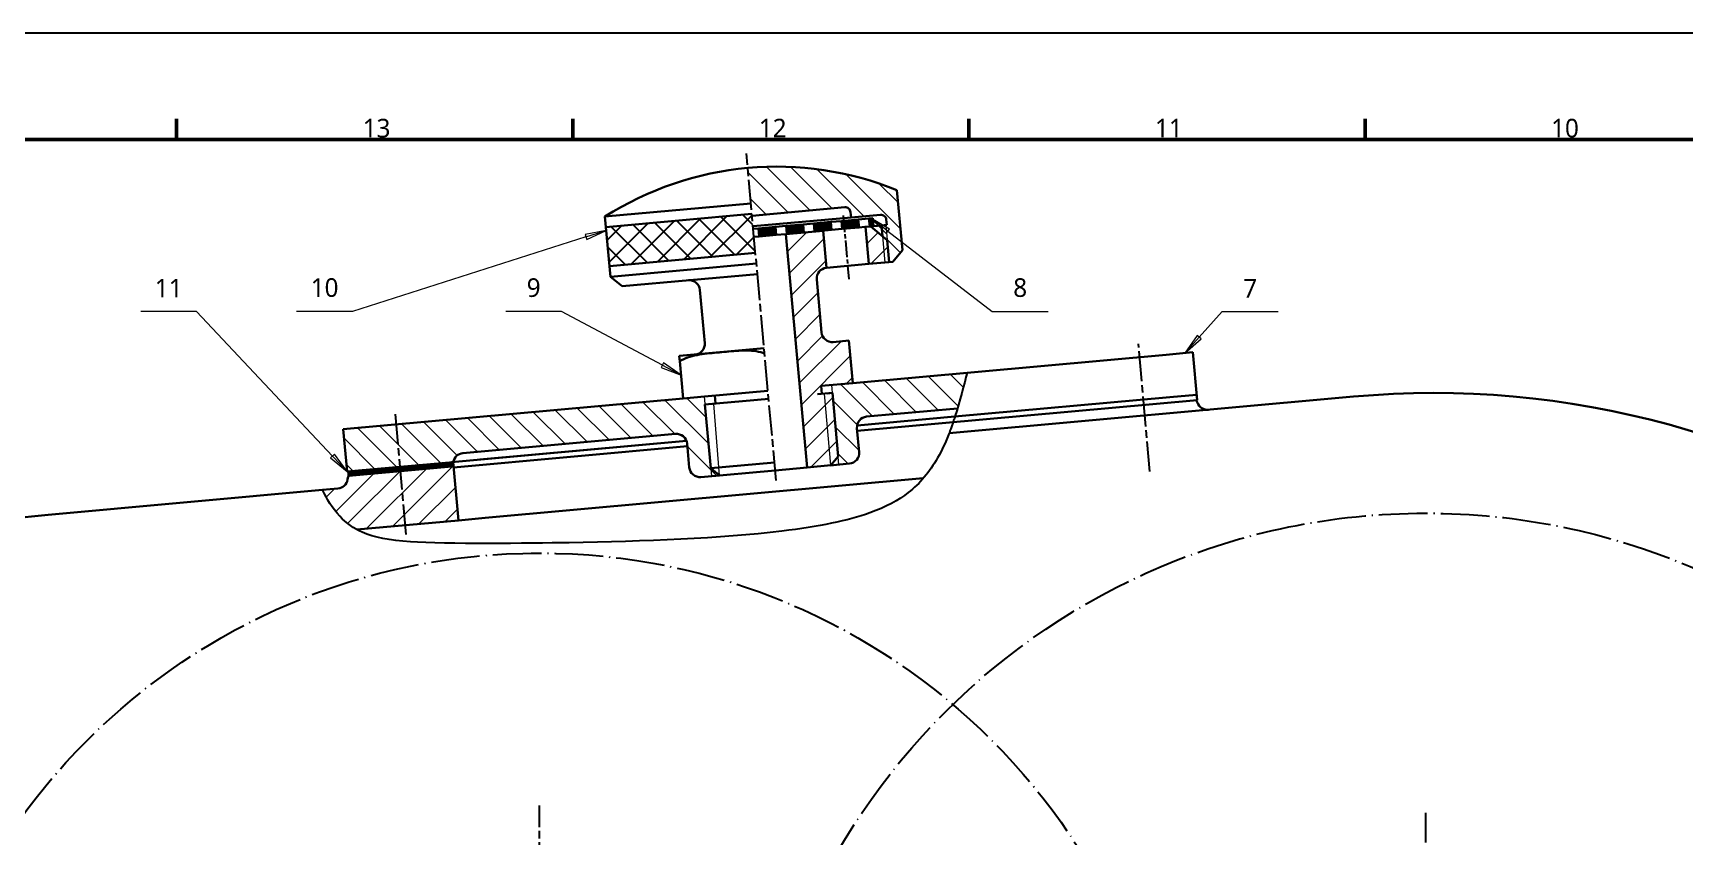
# Model space of a CAD drawing. Header units: millimetres. Extents: x -89 to 1313, y -72 to 900.
# Drawn here: x 196 to 505.9, y 690.1 to 841 of the extents above; entities that cross this region are included whole.
import ezdxf

# ---------------------------------------------------------------- set-up
doc = ezdxf.new("R2010")
doc.units = ezdxf.units.MM
doc.linetypes.add('CHAIN', pattern=[0.3543, 0.2362, -0.0295, 0.0591, -0.0295])
doc.linetypes.add('LONG_DASH_DOTTED', pattern=[0.6004, 0.4724, -0.0591, 0.0098, -0.0591])
for name, color, linetype, lineweight in [('中心线 (ISO)', 7, 'CHAIN', 25), ('剖面线 (ISO)', 7, 'Continuous', 18), ('可见 (ISO)', 7, 'Continuous', 30), ('可见窄的 (ISO)', 7, 'Continuous', 9), ('图框 (ISO)', 7, 'Continuous', 50), ('折线 (ISO)', 7, 'Continuous', 25), ('符号 (ISO)', 7, 'Continuous', 9), ('草图几何图元 (ISO)', 7, 'Continuous', 25)]:
    doc.layers.add(name, color=color, linetype=linetype, lineweight=lineweight)
doc.styles.add('注释文本 (ISO)', font='Microsoft YaHei.ttf')
pattern_1 = [(45, (0, 0), (-2.245064, 2.245064), [])]
pattern_2 = [(135, (0, 0), (-2.245064, -2.245064), [])]

# ---------------------------------------------------------------- blocks, each defined once
blk = doc.blocks.new('图框 默认图框')
at = {"layer": '图框 (ISO)'}
for p, q in [((222.94, 821), (222.94, 824.9)), ((297.25, 821), (297.25, 824.9)), ((371.56, 821), (371.56, 824.9)), ((445.88, 821), (445.88, 824.9))]:
    blk.add_line(p, q, dxfattribs=at)
at = {"layer": '图框 (ISO)', "flags": 128}
blk.add_lwpolyline([(20, 20), (20, 821), (1169, 821), (1169, 20), (20, 20)], dxfattribs=at)
at = {"layer": '图框 (ISO)', "char_height": 3.5, "attachment_point": 7, "style": '注释文本 (ISO)'}
for s, insert in [('13', (257.83, 821.34)), ('12', (332.14, 821.4)), ('11', (406.46, 821.4)), ('10', (480.77, 821.34))]:
    blk.add_mtext(s, dxfattribs=dict(at, insert=insert))
blk = doc.blocks.new('引出序号4')
at = {"layer": '符号 (ISO)'}
for p, q in [((299.71, 802.72), (255.94, 788.69)), ((303.52, 803.95), (299.56, 803.2)), ((299.56, 803.2), (299.87, 802.25)), ((299.71, 802.72), (303.52, 803.95)), ((299.87, 802.25), (303.52, 803.95)), ((255.94, 788.69), (245.44, 788.69))]:
    blk.add_line(p, q, dxfattribs=at)
at = {"layer": '符号 (ISO)', "flags": 128}
blk.add_lwpolyline([(299.87, 802.25), (303.52, 803.95), (299.56, 803.2), (299.87, 802.25)], dxfattribs=at)
at = {"layer": '符号 (ISO)'}
blk.add_solid([(299.87, 802.25), (303.52, 803.95), (299.56, 803.2), (299.87, 802.25)], dxfattribs=at)
at = {"layer": '符号 (ISO)', "insert": (250.69, 793.19), "char_height": 3.5, "attachment_point": 5, "style": '注释文本 (ISO)'}
blk.add_mtext('10', dxfattribs=at)
blk = doc.blocks.new('引出序号10')
at = {"layer": '符号 (ISO)'}
for p, q in [((356.33, 803.77), (353.16, 806.21)), ((356.64, 804.17), (353.16, 806.21)), ((353.16, 806.21), (356.03, 803.37)), ((356.03, 803.37), (356.64, 804.17)), ((356.33, 803.77), (375.93, 788.69)), ((375.93, 788.69), (386.43, 788.69))]:
    blk.add_line(p, q, dxfattribs=at)
at = {"layer": '符号 (ISO)', "flags": 128}
blk.add_lwpolyline([(356.64, 804.17), (353.16, 806.21), (356.03, 803.37), (356.64, 804.17)], dxfattribs=at)
at = {"layer": '符号 (ISO)'}
blk.add_solid([(356.64, 804.17), (353.16, 806.21), (356.03, 803.37), (356.64, 804.17)], dxfattribs=at)
at = {"layer": '符号 (ISO)', "insert": (381.18, 793.18), "char_height": 3.5, "attachment_point": 5, "style": '注释文本 (ISO)'}
blk.add_mtext('8', dxfattribs=at)
blk = doc.blocks.new('引出序号13')
at = {"layer": '符号 (ISO)'}
for p, q in [((295.16, 788.69), (284.66, 788.69)), ((314.05, 778.64), (295.16, 788.69)), ((314.29, 779.08), (313.82, 778.2)), ((313.82, 778.2), (317.58, 776.76)), ((314.05, 778.64), (317.58, 776.76)), ((317.58, 776.76), (314.29, 779.08))]:
    blk.add_line(p, q, dxfattribs=at)
at = {"layer": '符号 (ISO)', "flags": 128}
blk.add_lwpolyline([(313.82, 778.2), (317.58, 776.76), (314.29, 779.08), (313.82, 778.2)], dxfattribs=at)
at = {"layer": '符号 (ISO)'}
blk.add_solid([(313.82, 778.2), (317.58, 776.76), (314.29, 779.08), (313.82, 778.2)], dxfattribs=at)
at = {"layer": '符号 (ISO)', "insert": (289.91, 793.18), "char_height": 3.5, "attachment_point": 5, "style": '注释文本 (ISO)'}
blk.add_mtext('9', dxfattribs=at)
blk = doc.blocks.new('引出序号20')
at = {"layer": '符号 (ISO)'}
for p, q in [((414.75, 783.9), (419.06, 788.71)), ((419.06, 788.71), (429.56, 788.71)), ((414.38, 784.23), (412.08, 780.92)), ((415.12, 783.57), (414.38, 784.23)), ((414.75, 783.9), (412.08, 780.92)), ((412.08, 780.92), (415.12, 783.57))]:
    blk.add_line(p, q, dxfattribs=at)
at = {"layer": '符号 (ISO)', "flags": 128}
blk.add_lwpolyline([(414.38, 784.23), (412.08, 780.92), (415.12, 783.57), (414.38, 784.23)], dxfattribs=at)
at = {"layer": '符号 (ISO)'}
blk.add_solid([(414.38, 784.23), (412.08, 780.92), (415.12, 783.57), (414.38, 784.23)], dxfattribs=at)
at = {"layer": '符号 (ISO)', "insert": (424.31, 793.08), "char_height": 3.5, "attachment_point": 5, "style": '注释文本 (ISO)'}
blk.add_mtext('7', dxfattribs=at)
blk = doc.blocks.new('引出序号45')
at = {"layer": '符号 (ISO)'}
for p, q in [((226.69, 788.69), (216.19, 788.69)), ((252.17, 761.56), (226.69, 788.69)), ((252.54, 761.91), (251.81, 761.22)), ((251.81, 761.22), (254.91, 758.65)), ((252.17, 761.56), (254.91, 758.65)), ((254.91, 758.65), (252.54, 761.91))]:
    blk.add_line(p, q, dxfattribs=at)
at = {"layer": '符号 (ISO)', "flags": 128}
blk.add_lwpolyline([(251.81, 761.22), (254.91, 758.65), (252.54, 761.91), (251.81, 761.22)], dxfattribs=at)
at = {"layer": '符号 (ISO)'}
blk.add_solid([(251.81, 761.22), (254.91, 758.65), (252.54, 761.91), (251.81, 761.22)], dxfattribs=at)
at = {"layer": '符号 (ISO)', "insert": (221.44, 793.1), "char_height": 3.5, "attachment_point": 5, "style": '注释文本 (ISO)'}
blk.add_mtext('11', dxfattribs=at)

msp = doc.modelspace()

# ---------------------------------------------------------------- hatches: boundary and pattern name
h = msp.add_hatch()
h.set_pattern_fill('ANSI37', color=256)
h.paths.add_polyline_path([(330.8569, 807.0263), (303.4691, 804.545), (303.5234, 803.9451), (303.5235, 803.9451), (303.5234, 803.9451), (304.1301, 797.2481), (331.518, 799.7293)])
edge = h.paths.add_edge_path()
edge.add_spline(control_points=[(953.0609, 804.5369), (952.9856, 804.5369), (952.9103, 804.5369), (950.0213, 804.539), (947.2115, 804.5801), (941.852, 804.7367), (939.3032, 804.8521), (934.6917, 805.1479), (932.6307, 805.328), (930.0019, 805.6414), (929.1947, 805.7549), (927.758, 805.9974), (927.1298, 806.1255), (926.3375, 806.3314), (926.1106, 806.3971), (925.7805, 806.5067), (925.6699, 806.5459), (925.5609, 806.588)], knot_values=[6.51261924, 6.51261924, 6.51261924, 6.51261924, 6.52077782, 6.52077782, 6.82573669, 6.82573669, 7.13069556, 7.13069556, 7.43565443, 7.43565443, 7.59245555, 7.59245555, 7.74925666, 7.74925666, 7.81797479, 7.81797479, 7.85398169, 7.85398169, 7.85398169, 7.85398169], degree=3, periodic=0)
edge.add_line((925.5609, 806.588), (925.5609, 799.5724))
edge.add_spline(control_points=[(925.5609, 799.5724), (927.3884, 798.9103), (927.6188, 798.8474), (928.2317, 798.7058), (928.6374, 798.6256), (930.0705, 798.3818), (931.2966, 798.2219), (934.158, 797.9321), (935.7944, 797.8016), (940.5105, 797.5084), (943.8488, 797.3784), (949.2177, 797.2746), (951.1393, 797.2564), (953.0609, 797.2564)], knot_values=[0.27743178, 0.27743178, 0.27743178, 0.27743178, 0.37234159, 0.37234159, 0.48773878, 0.48773878, 0.72766096, 0.72766096, 0.96758313, 0.96758313, 1.35978121, 1.35978121, 1.57079568, 1.57079568, 1.57079568, 1.57079568], degree=3, periodic=0)
edge.add_line((953.0609, 797.2564), (953.0609, 804.5369))
edge = h.paths.add_edge_path()
edge.add_spline(control_points=[(980.5609, 806.588), (980.359, 806.5099), (980.1516, 806.4414), (979.5426, 806.2612), (979.1152, 806.1584), (977.9188, 805.9128), (977.0873, 805.7774), (974.9088, 805.4853), (973.483, 805.3355), (969.3128, 804.9877), (966.2986, 804.8185), (959.8683, 804.5941), (956.4651, 804.5369), (953.0609, 804.5369)], knot_values=[7.85398169, 7.85398169, 7.85398169, 7.85398169, 7.92058523, 7.92058523, 8.03867598, 8.03867598, 8.2168782, 8.2168782, 8.44927027, 8.44927027, 8.82638673, 8.82638673, 9.19534459, 9.19534459, 9.19534459, 9.19534459], degree=3, periodic=0)
edge.add_line((953.0609, 804.5369), (953.0609, 797.2564))
edge.add_spline(control_points=[(953.0609, 797.2564), (954.7108, 797.2564), (956.3607, 797.2698), (961.3074, 797.3516), (964.5142, 797.4628), (970.2465, 797.7817), (972.772, 797.9896), (975.6892, 798.3379), (976.5003, 798.4549), (977.7055, 798.6665), (978.1524, 798.7611), (978.6726, 798.8941), (978.8212, 798.9372), (980.5609, 799.6475)], knot_values=[1.57079568, 1.57079568, 1.57079568, 1.57079568, 1.75197929, 1.75197929, 2.12321449, 2.12321449, 2.49444968, 2.49444968, 2.66700477, 2.66700477, 2.80239243, 2.80239243, 2.8705261, 2.8705261, 2.8705261, 2.8705261], degree=3, periodic=0)
edge.add_line((980.5609, 799.6475), (980.5609, 806.588))
at = {"layer": '剖面线 (ISO)'}
h = msp.add_hatch(dxfattribs=at)
h.set_pattern_fill('ANSI31', color=256, scale=25.4, angle=90, style=0)
h.set_pattern_definition(pattern_2)
edge = h.paths.add_edge_path()
edge.add_line((330.0744, 815.6641), (330.6765, 809.0181))
edge.add_line((330.6765, 809.0181), (330.8864, 806.7008))
edge.add_line((330.8864, 806.7008), (348.2652, 808.2752))
edge.add_ellipse((348.3554, 807.2793), major_axis=(0.9959, 0.0902), ratio=1, start_angle=360, end_angle=450, ccw=False)
edge.add_line((349.3514, 807.3695), (349.4416, 806.3736))
edge.add_line((349.4416, 806.3736), (354.969, 806.8743))
edge.add_ellipse((355.0592, 805.8784), major_axis=(0.9959, 0.0902), ratio=1, start_angle=360, end_angle=450, ccw=False)
edge.add_line((356.0551, 805.9686), (356.1453, 804.9727))
edge.add_line((356.1453, 804.9727), (355.1494, 804.8825))
edge.add_line((355.1494, 804.8825), (356.1451, 802.8906))
edge.add_line((356.1451, 802.8906), (356.5962, 797.911))
edge.add_line((356.5962, 797.911), (357.2749, 798.0464))
edge.add_line((357.2749, 798.0464), (359.0863, 800.2187))
edge.add_line((359.0863, 800.2187), (358.0643, 811.4993))
edge.add_ellipse((335.4879, 755.9088), major_axis=(59.7553, 5.4135), ratio=1, start_angle=62.720387, end_angle=90)
for points in [[(350.8159, 805.996), (350.9512, 804.5022), (347.7681, 804.2138), (347.6328, 805.7077)], [(353.5202, 806.241), (353.6555, 804.7472), (353.1576, 804.702), (352.9431, 804.6826), (352.8077, 806.1765)], [(335.291, 804.5896), (335.4263, 803.0957), (332.2432, 802.8073), (332.1079, 804.3012)], [(337.4182, 803.2761), (337.2828, 804.77), (340.466, 805.0584), (340.6013, 803.5645)], [(342.5931, 803.745), (342.4578, 805.2388), (345.6409, 805.5272), (345.7763, 804.0333), (344.1943, 803.89)]]:
    msp.add_hatch(color=256, dxfattribs=at).paths.add_polyline_path(points)
h = msp.add_hatch(dxfattribs=at)
h.set_pattern_fill('ANSI31', color=256, scale=25.4, style=0)
h.set_pattern_definition(pattern_1)
edge = h.paths.add_edge_path()
edge.add_line((349.055, 783.2443), (349.7768, 775.277))
edge.add_line((349.7768, 775.277), (345.8149, 774.9181))
edge.add_line((345.8149, 774.9181), (344.819, 774.8278))
edge.add_line((344.819, 774.8278), (344.9543, 773.334))
edge.add_line((344.9543, 773.334), (345.9502, 773.4242))
edge.add_line((345.9502, 773.4242), (347.0329, 761.4731))
edge.add_line((347.0329, 761.4731), (345.6744, 759.8439))
edge.add_line((345.6744, 759.8439), (341.1927, 759.4379))
edge.add_line((341.1927, 759.4379), (337.2228, 803.2584))
edge.add_line((337.2228, 803.2584), (337.4182, 803.2761))
edge.add_line((337.4182, 803.2761), (340.6013, 803.5645))
edge.add_line((340.6013, 803.5645), (342.5931, 803.745))
edge.add_line((342.5931, 803.745), (344.1943, 803.89))
edge.add_line((344.1943, 803.89), (344.8259, 796.9186))
edge.add_ellipse((345.0063, 794.9267), major_axis=(-1.9918, -0.1805), ratio=1, start_angle=270, end_angle=360)
edge.add_line((343.0145, 794.7463), (343.9167, 784.7871))
edge.add_ellipse((345.9086, 784.9675), major_axis=(0.1805, -1.9918), ratio=1, start_angle=270, end_angle=360)
edge.add_line((346.089, 782.9757), (349.0292, 783.242))
edge.add_ellipse((349.3558, 779.6374), major_axis=(-0.3266, 3.6046), ratio=1, start_angle=359.589505, end_angle=360, ccw=False)
h = msp.add_hatch(dxfattribs=at)
h.set_pattern_fill('ANSI31', color=256, scale=25.4, style=0)
h.set_pattern_definition(pattern_1)
h.paths.add_polyline_path([(352.7932, 797.6404), (352.1616, 804.6118), (352.9431, 804.6826), (353.1576, 804.702), (356.1451, 802.1969), (356.5962, 797.911)])
h = msp.add_hatch(dxfattribs=at)
h.set_pattern_fill('ANSI31', color=256, scale=25.4, angle=90, style=0)
h.set_pattern_definition(pattern_2)
edge = h.paths.add_edge_path()
edge.add_spline(control_points=[(371.2116, 777.2189), (370.7844, 775.461), (370.1473, 772.9682), (369.4178, 770.5297)], knot_values=[0.0502552, 0.0502552, 0.0502552, 0.0502552, 0.54384435, 0.54384435, 0.54384435, 0.54384435], degree=3, periodic=0)
edge.add_line((369.4178, 770.5297), (369.4175, 770.5297))
edge.add_line((369.4175, 770.5297), (352.3769, 768.9859))
edge.add_ellipse((352.5573, 766.9941), major_axis=(-1.9918, -0.1805), ratio=1, start_angle=270, end_angle=360)
edge.add_line((350.5655, 766.8136), (350.9715, 762.332))
edge.add_ellipse((348.9797, 762.1515), major_axis=(-0.1805, 1.9918), ratio=1, start_angle=180, end_angle=270, ccw=False)
edge.add_line((349.1601, 760.1597), (345.5509, 759.8327))
edge.add_line((345.5509, 759.8327), (347.0462, 761.3266))
edge.add_line((347.0462, 761.3266), (345.8282, 774.7715))
edge.add_line((345.8282, 774.7715), (344.819, 774.8278))
edge.add_line((344.819, 774.8278), (345.8149, 774.9181))
edge.add_line((345.8149, 774.9181), (349.7768, 775.277))
edge.add_line((349.7768, 775.277), (371.2116, 777.2189))
h = msp.add_hatch(dxfattribs=at)
h.set_pattern_fill('ANSI31', color=256, scale=25.4, angle=90, style=0)
h.set_pattern_definition(pattern_2)
edge = h.paths.add_edge_path()
edge.add_ellipse((321.0939, 759.6252), major_axis=(1.9918, 0.1805), ratio=1, start_angle=180, end_angle=270, ccw=False)
edge.add_line((319.102, 759.4448), (318.696, 763.9264))
edge.add_ellipse((316.7042, 763.746), major_axis=(-0.1805, 1.9918), ratio=1, start_angle=270, end_angle=360)
edge.add_line((316.5237, 765.7378), (276.6236, 762.1231))
edge.add_ellipse((276.8041, 760.1312), major_axis=(-1.9918, -0.1805), ratio=1, start_angle=270, end_angle=345.522488)
edge.add_line((274.8304, 760.4545), (256.7773, 758.8189))
edge.add_line((256.7773, 758.8189), (254.9119, 758.6499))
edge.add_line((254.9119, 758.6499), (254.1901, 766.6173))
edge.add_line((254.1901, 766.6173), (317.9508, 772.3937))
edge.add_line((317.9508, 772.3937), (321.9864, 772.7593))
edge.add_line((321.9864, 772.7593), (322.0475, 771.2654))
edge.add_line((322.0475, 771.2654), (322.634, 764.7919))
edge.add_line((322.634, 764.7919), (322.8435, 763.2981))
edge.add_line((322.8435, 763.2981), (322.9789, 761.8042))
edge.add_line((322.9789, 761.8042), (323.2111, 759.2408))
edge.add_line((323.2111, 759.2408), (324.76, 757.9492))
edge.add_line((324.76, 757.9492), (321.2743, 757.6334))
h = msp.add_hatch(dxfattribs=at)
h.set_pattern_fill('ANSI31', color=256, scale=25.4, style=0)
h.set_pattern_definition(pattern_1)
edge = h.paths.add_edge_path()
edge.add_line((275.8228, 749.4993), (256.7375, 747.7703))
edge.add_line((256.7375, 747.7703), (256.7374, 747.7702))
edge.add_spline(control_points=[(256.7374, 747.7702), (255.5942, 748.4009), (254.5296, 749.2149), (252.1168, 751.8037), (251.1125, 753.5346), (250.3498, 755.1325), (250.3289, 755.1765), (250.3082, 755.2206)], knot_values=[11.52187827, 11.52187827, 11.52187827, 11.52187827, 11.98096624, 11.98096624, 12.63336682, 12.63336682, 12.65176336, 12.65176336, 12.65176336, 12.65176336], degree=3, periodic=0)
edge.add_line((250.3082, 755.2206), (253.1908, 755.4817))
edge.add_ellipse((253.0103, 757.4736), major_axis=(1.9918, 0.1805), ratio=1, start_angle=270, end_angle=345.522488)
edge.add_ellipse((256.9577, 756.8271), major_axis=(0.3232, 1.9737), ratio=1, start_angle=14.477512, end_angle=90, ccw=False)
edge.add_line((256.7773, 758.8189), (274.8304, 760.4545))
edge.add_line((274.8304, 760.4545), (275.8228, 749.4993))

# ---------------------------------------------------------------- linework, layer by layer
msp.add_line((594.5, 841), (-89.4365, 841))
at = {"const_width": 1}
msp.add_lwpolyline([(254.957, 758.152), (274.8754, 759.9565)], dxfattribs=at)
at = {"layer": '中心线 (ISO)', "ltscale": 23.990969}
for p, q in [((335.3906, 756.9824), (329.8267, 818.398)), ((405.5235, 758.6799), (403.3528, 782.641)), ((266.0215, 746.855), (263.9238, 770.0094)), ((290.9967, 402.9335), (290.9967, 695.9933)), ((457.2467, 400.0517), (457.2467, 694.5917))]:
    msp.add_line(p, q, dxfattribs=at)
at = {"layer": '中心线 (ISO)', "ltscale": 13.334389}
msp.add_line((347.9524, 806.7407), (349.0351, 794.7897), dxfattribs=at)
at = {"layer": '可见 (ISO)'}
for p, q in [((330.6765, 809.0181), (303.2886, 806.5369)), ((358.0643, 811.4993), (359.0863, 800.2187)), ((304.3106, 795.2563), (303.2886, 806.5369)), ((330.8569, 807.0263), (303.4691, 804.545)), ((348.2652, 808.2752), (330.8864, 806.7008)), ((349.4416, 806.3736), (331.0668, 804.7089)), ((347.6328, 805.7077), (350.8159, 805.996)), ((349.4416, 806.3736), (349.3514, 807.3695)), ((354.969, 806.8743), (349.4416, 806.3736)), ((350.8159, 805.996), (352.8077, 806.1765)), ((350.8159, 805.996), (350.9512, 804.5022)), ((352.8077, 806.1765), (353.5202, 806.241)), ((352.9431, 804.6826), (352.8077, 806.1765)), ((353.5202, 806.241), (353.6555, 804.7472)), ((356.1453, 804.9727), (356.0551, 805.9686)), ((331.112, 804.211), (332.1079, 804.3012)), ((332.2432, 802.8073), (331.2473, 802.7171)), ((332.1079, 804.3012), (335.291, 804.5896)), ((332.2432, 802.8073), (332.1079, 804.3012)), ((335.4263, 803.0957), (332.2432, 802.8073)), ((335.291, 804.5896), (337.2828, 804.77)), ((335.291, 804.5896), (335.4263, 803.0957)), ((337.1889, 803.2554), (335.4263, 803.0957)), ((337.2228, 803.2584), (337.1889, 803.2554)), ((337.2228, 803.2584), (344.1943, 803.89)), ((341.1927, 759.4379), (337.2228, 803.2584)), ((337.2828, 804.77), (340.466, 805.0584)), ((337.4182, 803.2761), (337.2828, 804.77)), ((340.6013, 803.5645), (337.4182, 803.2761)), ((340.466, 805.0584), (342.4578, 805.2388)), ((340.466, 805.0584), (340.6013, 803.5645)), ((342.4578, 805.2388), (345.6409, 805.5272)), ((342.5931, 803.745), (342.4578, 805.2388)), ((345.7763, 804.0333), (342.5931, 803.745)), ((344.1943, 803.89), (344.8259, 796.9186)), ((345.6409, 805.5272), (347.6328, 805.7077)), ((345.6409, 805.5272), (345.7763, 804.0333)), ((347.7681, 804.2138), (345.7763, 804.0333)), ((347.7681, 804.2138), (347.6328, 805.7077)), ((350.9512, 804.5022), (347.7681, 804.2138)), ((352.0362, 804.6004), (350.9512, 804.5022)), ((352.0362, 804.6004), (352.1616, 804.6118)), ((352.1616, 804.6118), (353.1576, 804.702)), ((352.7932, 797.6404), (352.1616, 804.6118)), ((353.6555, 804.7472), (352.9431, 804.6826)), ((353.1576, 804.702), (356.2131, 802.1398)), ((355.1494, 804.8825), (353.6555, 804.7472)), ((355.1494, 804.8825), (356.1453, 804.9727)), ((355.3309, 802.8796), (355.1494, 804.8825)), ((331.518, 799.7293), (304.1301, 797.2481)), ((356.2131, 802.1398), (356.5896, 797.9843)), ((359.0863, 800.2187), (357.2749, 798.0464)), ((331.6984, 797.7375), (304.3106, 795.2563)), ((352.7932, 797.6404), (344.8259, 796.9186)), ((355.781, 797.911), (352.7932, 797.6404)), ((357.2749, 798.0464), (355.781, 797.911)), ((306.4829, 793.4449), (304.3106, 795.2563)), ((331.8789, 795.7456), (306.4829, 793.4449)), ((343.0145, 794.7463), (343.9167, 784.7871)), ((322.0064, 782.8021), (321.1042, 792.7613)), ((333.142, 781.8027), (317.2549, 780.3634)), ((346.089, 782.9757), (349.0292, 783.242)), ((349.055, 783.2443), (349.7768, 775.277)), ((413.5375, 781.0534), (408.5579, 780.6023)), ((414.3491, 772.0959), (413.5375, 781.0534)), ((317.229, 780.361), (317.3193, 779.3652)), ((317.3193, 779.3652), (317.9508, 772.3937)), ((349.7768, 775.277), (408.5579, 780.6023)), ((349.7768, 775.277), (343.823, 774.7376)), ((343.823, 774.7376), (343.9584, 773.2437)), ((254.1901, 766.6173), (317.9508, 772.3937)), ((321.9864, 772.7593), (317.9508, 772.3937)), ((321.9864, 772.7593), (333.8638, 773.8354)), ((333.9992, 772.3415), (322.0481, 771.2588)), ((323.9046, 772.9331), (324.04, 771.4392)), ((343.1506, 773.1717), (345.9501, 773.4253)), ((344.9543, 773.334), (345.9502, 773.4242)), ((345.9501, 773.4253), (347.0328, 761.4742)), ((345.9502, 773.4242), (347.0329, 761.4731)), ((350.6103, 766.3186), (414.3491, 772.0959)), ((443.7129, 772.7421), (367.8453, 765.8689)), ((368.9382, 768.9802), (409.2797, 772.6349)), ((414.2593, 773.086), (409.2797, 772.6349)), ((322.0481, 771.2588), (322.1217, 771.2654)), ((323.1308, 759.3077), (322.0481, 771.2588)), ((350.5836, 767.3173), (368.9382, 768.9802)), ((368.9382, 768.9802), (350.5836, 767.3173)), ((369.4175, 770.5297), (352.3769, 768.9859)), ((254.9119, 758.6499), (254.1901, 766.6173)), ((316.5237, 765.7378), (276.6236, 762.1231)), ((350.5655, 766.8136), (350.9715, 762.332)), ((318.5876, 764.4186), (274.5092, 760.4254)), ((318.7409, 763.4313), (274.8848, 759.4602)), ((279.81, 760.9056), (318.5876, 764.4186)), ((319.102, 759.4448), (318.696, 763.9264)), ((274.8304, 760.4545), (254.9119, 758.6499)), ((256.7773, 758.8189), (274.8304, 760.4545)), ((274.8304, 760.4545), (275.8228, 749.4993)), ((323.1308, 759.3077), (335.0819, 760.3904)), ((323.2111, 759.2408), (323.1308, 759.3077)), ((323.1308, 759.3077), (324.76, 757.9492)), ((341.1927, 759.4379), (335.2172, 758.8965)), ((345.6744, 759.8439), (341.1927, 759.4379)), ((349.1601, 760.1597), (345.5509, 759.8327)), ((347.0329, 761.4731), (345.6744, 759.8439)), ((363.0057, 757.3977), (280.8024, 749.9504)), ((335.2172, 758.8965), (321.2743, 757.6334)), ((250.3082, 755.2206), (198.8163, 750.5557)), ((250.3082, 755.2206), (253.1908, 755.4817)), ((280.8024, 749.9504), (275.8228, 749.4993)), ((275.8228, 749.4993), (256.7375, 747.7703))]:
    msp.add_line(p, q, dxfattribs=at)
for centre, radius, start, end in [((335.4879, 755.9088), 60, 95.176584, 122.456196), ((335.4879, 755.9088), 60, 67.896971, 95.176584), ((348.3554, 807.2793), 1, 5.176584, 95.176584), ((355.0592, 805.8784), 1, 5.176584, 95.176584), ((345.0063, 794.9267), 2, 95.176584, 185.176584), ((319.1123, 792.5809), 2, 5.176584, 95.176584), ((345.9086, 784.9675), 2, 185.176584, 275.176584), ((320.0146, 782.6216), 2, 275.176584, 5.176584), ((349.3558, 779.6374), 3.6194, 94.766089, 95.176584), ((317.5814, 776.7588), 3.6194, 95.176584, 95.587079), ((412.5745, 770.9252), 2, 19.654096, 35.367957), ((458.7711, 606.527), 166.8958, 54.14971, 95.176584), ((352.5573, 766.9941), 2, 95.176584, 185.176584), ((416.3414, 772.2706), 2, 199.654096, 275.176584), ((316.7042, 763.746), 2, 5.176584, 95.176584), ((348.9797, 762.1515), 2, 275.176584, 5.176584), ((276.8041, 760.1312), 2, 95.176584, 170.699072), ((321.0939, 759.6252), 2, 185.176584, 275.176584), ((253.0103, 757.4736), 2, 275.176584, 350.699072), ((256.9577, 756.8271), 2, 95.176584, 170.699072), ((211.6538, 608.8537), 142.2823, 95.176584, 157.570975)]:
    msp.add_arc(centre, radius, start, end, dxfattribs=at)
msp.add_open_spline([(317.3193, 779.3652), (317.5302, 779.5075), (317.7481, 779.6309), (319.0133, 780.2638), (320.2446, 780.5232), (322.7515, 780.8755), (324.0261, 780.9768), (326.345, 781.1869), (327.617, 781.3163), (330.1465, 781.4202), (331.4043, 781.3864), (332.7626, 780.9911), (332.9992, 780.9089), (333.2323, 780.8068)], degree=3, knots=[1.55028069, 1.55028069, 1.55028069, 1.55028069, 1.62880285, 1.62880285, 2.03209771, 2.03209771, 2.43539257, 2.43539257, 2.83868744, 2.83868744, 3.2419823, 3.2419823, 3.32050446, 3.32050446, 3.32050446, 3.32050446], dxfattribs=at)
at = {"layer": '可见窄的 (ISO)'}
for p, q in [((355.3309, 802.8796), (355.781, 797.911)), ((355.958, 804.9557), (356.5896, 797.9843)), ((347.1683, 759.9792), (345.8149, 774.9181)), ((321.9128, 772.7527), (323.2662, 757.8138)), ((345.6744, 759.8439), (344.4562, 773.29)), ((324.76, 757.9492), (323.7154, 771.4098)), ((323.1308, 759.3077), (323.2044, 759.3144))]:
    msp.add_line(p, q, dxfattribs=at)
at = {"layer": '折线 (ISO)'}
msp.add_line((323.3398, 757.8205), (335.2172, 758.8965), dxfattribs=at)
msp.add_open_spline([(371.2116, 777.2189), (370.693, 775.0851), (369.8652, 771.8682), (368.9382, 768.9802)], degree=3, dxfattribs=at)
for points, knots in [([(368.9382, 768.9802), (368.9382, 768.9802), (368.9237, 768.9348), (368.8664, 768.7577), (368.8235, 768.6253), (368.7224, 768.3189), (368.668, 768.1557), (368.5491, 767.8046), (368.4852, 767.6188), (368.4181, 767.4269)], [0, 0, 0, 0, 0.072529332, 0.072529332, 0.147524894, 0.147524894, 0.211713543, 0.211713543, 0.274208136, 0.274208136, 0.274208136, 0.274208136]), ([(367.8453, 765.8689), (367.1757, 764.1379), (366.4708, 762.6218), (364.1768, 758.5643), (362.3897, 756.4377), (358.3193, 753.2633), (356.0213, 752.0001), (348.8005, 749.418), (343.4375, 748.3333), (324.8795, 746.0618), (310.7656, 745.5416), (288.9281, 745.1989), (273.5062, 745.0122), (262.8417, 745.7361), (260.0314, 746.2446), (256.2024, 747.9604), (254.8117, 748.9121), (252.1168, 751.8037), (251.1125, 753.5346), (250.3498, 755.1325), (250.3289, 755.1765), (250.3082, 755.2206)], [0.98154296, 0.98154296, 0.98154296, 0.98154296, 1.73271281, 1.73271281, 3.19591364, 3.19591364, 4.43861678, 4.43861678, 6.14729147, 6.14729147, 8.98318256, 8.98318256, 10.50210878, 10.50210878, 11.39190702, 11.39190702, 11.98096624, 11.98096624, 12.63336682, 12.63336682, 12.65176336, 12.65176336, 12.65176336, 12.65176336]), ([(368.4181, 767.4269), (368.3293, 767.1732), (368.2426, 766.9314), (368.0889, 766.511), (368.0219, 766.3319), (367.9208, 766.0648), (367.8849, 765.9716), (367.8518, 765.8856), (367.8453, 765.8689), (367.8453, 765.8689)], [0.993323737, 0.993323737, 0.993323737, 0.993323737, 1.07592566, 1.07592566, 1.154308548, 1.154308548, 1.224743445, 1.224743445, 1.26896288, 1.26896288, 1.26896288, 1.26896288])]:
    msp.add_open_spline(points, degree=3, knots=knots, dxfattribs=at)
at = {"layer": '草图几何图元 (ISO)'}
msp.add_line((323.2662, 757.8138), (335.2172, 758.8965), dxfattribs=at)
at = {"layer": '草图几何图元 (ISO)', "linetype": 'LONG_DASH_DOTTED', "ltscale": 19.337498}
msp.add_circle((457.2467, 623.3539), 127.5, dxfattribs=at)
at = {"layer": '草图几何图元 (ISO)', "linetype": 'LONG_DASH_DOTTED', "ltscale": 19.319998}
msp.add_circle((290.9967, 623.3539), 120, dxfattribs=at)

# ---------------------------------------------------------------- block references
msp.add_blockref('图框 默认图框', (0, 0))
at = {"layer": '符号 (ISO)'}
for name in ['引出序号10', '引出序号4', '引出序号45', '引出序号13', '引出序号20']:
    msp.add_blockref(name, (0, 0), dxfattribs=at)

doc.saveas('drawing.dxf')
